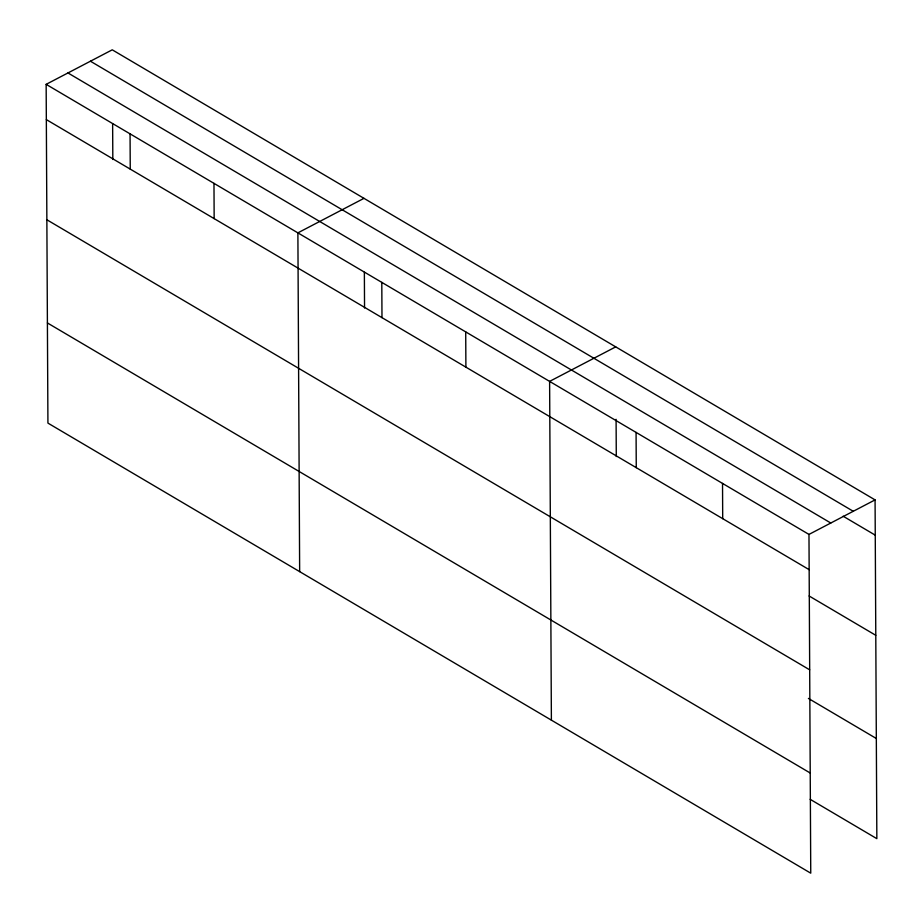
<?xml version="1.0" encoding="UTF-8"?>
<svg xmlns="http://www.w3.org/2000/svg" width="923" height="923" viewBox="0 0 923 923"><rect width="100%" height="100%" fill="white"/><g stroke="black" fill="none" stroke-linecap="round" stroke-linejoin="round"><path stroke-width="1.38" d="M46.15 84.339L808.975 534.417L810.752 873.181L47.927 423.103L46.15 84.339L112.248 49.819L875.073 499.897L876.85 838.661L810.152 799.306M363.985 198.341L297.887 232.861L299.652 571.625M615.71 346.875L549.612 381.384L551.389 720.148M808.975 534.417L875.073 499.897M90.431 61.218L853.267 511.284M843.149 516.211L875.258 535.155M67.967 72.952L830.792 523.018M46.335 119.609L809.159 569.676M809.09 595.97L875.789 635.312M46.854 219.766L809.69 669.833M808.398 698.423L876.331 738.504M47.396 322.946L810.232 773.024M722.524 483.41L722.709 518.668M636.074 432.402L636.259 467.661M616.091 419.33L616.287 456.539M465.711 331.876L465.896 367.146M381.799 282.369L381.984 317.639M364.366 272.239L364.55 308.017M213.974 183.354L214.159 218.624M130.062 133.847L130.247 169.117M112.629 123.717L112.825 159.494"/></g></svg>
